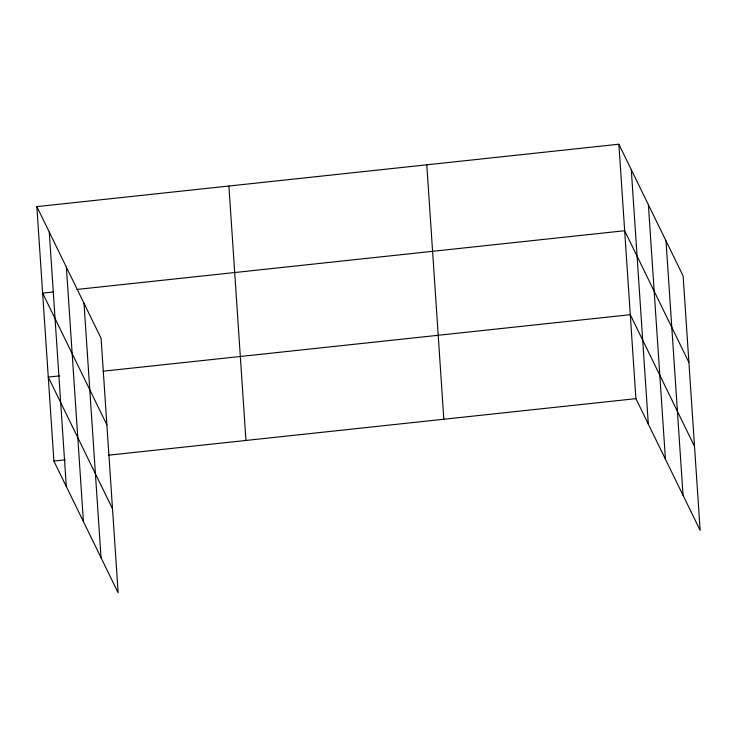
<?xml version="1.0" encoding="UTF-8"?>
<svg xmlns="http://www.w3.org/2000/svg" width="737" height="737" viewBox="0 0 737 737"><rect width="100%" height="100%" fill="white"/><g stroke="black" fill="none" stroke-linecap="round" stroke-linejoin="round"><path stroke-width="1.11" d="M36.85 206.618L101.098 338.347L118.132 592.778L53.884 461.049L36.85 206.618L618.868 144.222L683.116 275.951L700.15 530.382L635.902 398.653L618.868 144.222M52.935 292.018L42.645 293.123L106.893 424.853M76.943 289.448L624.654 230.727L688.911 362.457M59.697 375.861L48.264 377.086L112.512 508.816M103.143 371.199L630.282 314.69L694.53 446.419M53.884 461.049L65.317 459.824M108.763 455.162L635.902 398.653M666.008 240.888L683.042 495.319M648.385 204.757L665.428 459.188M631.287 169.685L648.32 424.116M426.797 164.812L443.831 419.242M228.912 186.028L245.946 440.459M84 303.276L101.033 557.706M66.376 267.144L83.41 521.584M49.268 232.081L66.302 486.512"/></g></svg>
